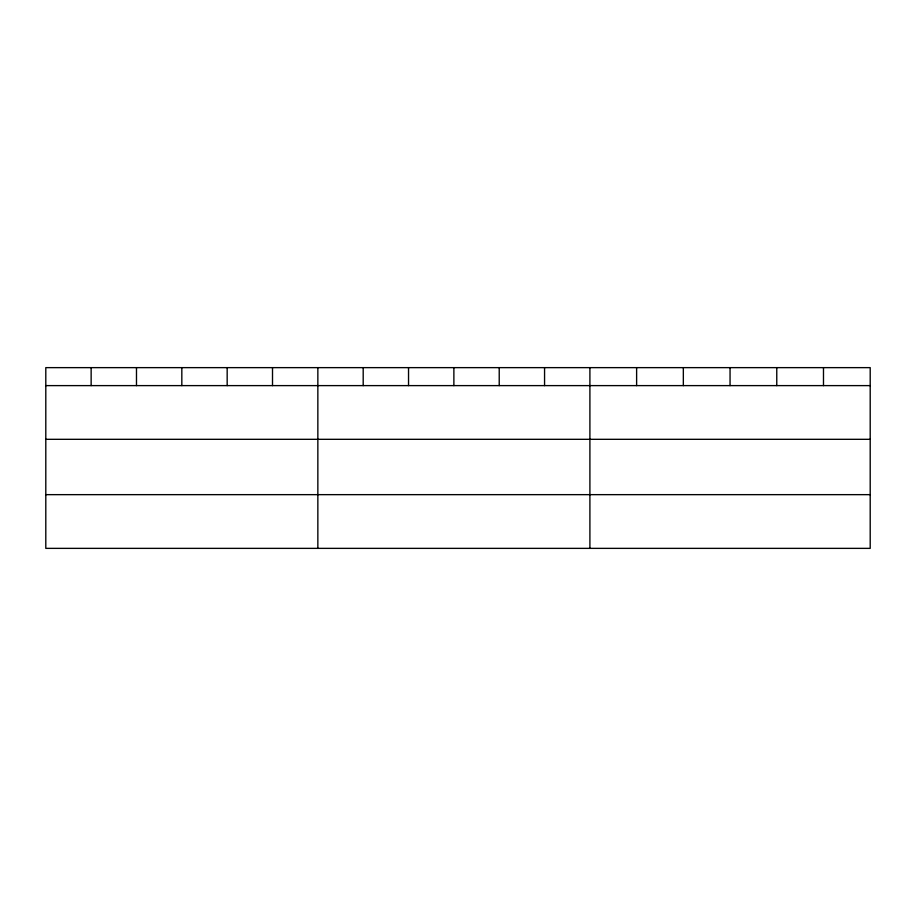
<?xml version="1.0" encoding="UTF-8"?>
<svg xmlns="http://www.w3.org/2000/svg" width="916" height="916" viewBox="0 0 916 916"><rect width="100%" height="100%" fill="white"/><g stroke="black" fill="none" stroke-linecap="round" stroke-linejoin="round"><path stroke-width="1.37" d="M870.2 439.314L870.2 367.637L45.8 367.637L45.8 548.363L870.2 548.363L870.2 439.314L45.8 439.314M45.8 385.613L870.2 385.613M45.8 494.651L870.2 494.651M823.484 367.637L823.484 385.613M776.768 367.637L776.768 385.613M730.052 367.637L730.052 385.613M683.336 367.637L683.336 385.613M636.62 367.637L636.62 385.613M589.904 367.637L589.904 548.363M544.562 367.637L544.562 385.613M499.22 367.637L499.22 385.613M453.878 367.637L453.878 385.613M408.536 367.637L408.536 385.613M363.194 367.637L363.194 385.613M317.852 367.637L317.852 548.363M272.51 367.637L272.51 385.613M227.168 367.637L227.168 385.613M181.826 367.637L181.826 385.613M136.484 367.637L136.484 385.613M91.142 367.637L91.142 385.613"/></g></svg>
